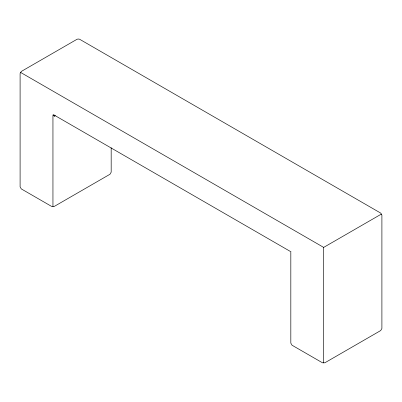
<?xml version="1.0" encoding="UTF-8"?>
<svg xmlns="http://www.w3.org/2000/svg" width="402" height="402" viewBox="0 0 402 402"><rect width="100%" height="100%" fill="white"/><g stroke="black" fill="none" stroke-linecap="round" stroke-linejoin="round"><path stroke-width="0.6" d="M290.822 252.285L290.822 343.137L292.018 345.207L322.474 362.79L324.866 362.79L380.704 330.555L381.9 328.484L381.9 215.165L380.704 213.09L79.526 39.21L78.33 39.024L77.134 39.21L21.296 71.445L20.1 73.516L20.1 186.835L21.296 188.91L51.752 206.492L52.948 206.678L52.948 114.952L54.642 116.5L55.134 115.404L53.662 115.113M323.67 362.976L323.67 247.401L20.537 72.39M290.546 251.873L291.028 251.597M323.67 247.401L381.463 214.035M52.948 206.678L54.144 206.492L109.982 174.257L111.178 172.182L111.178 147.745M53.446 114.665L290.324 251.426"/></g></svg>
